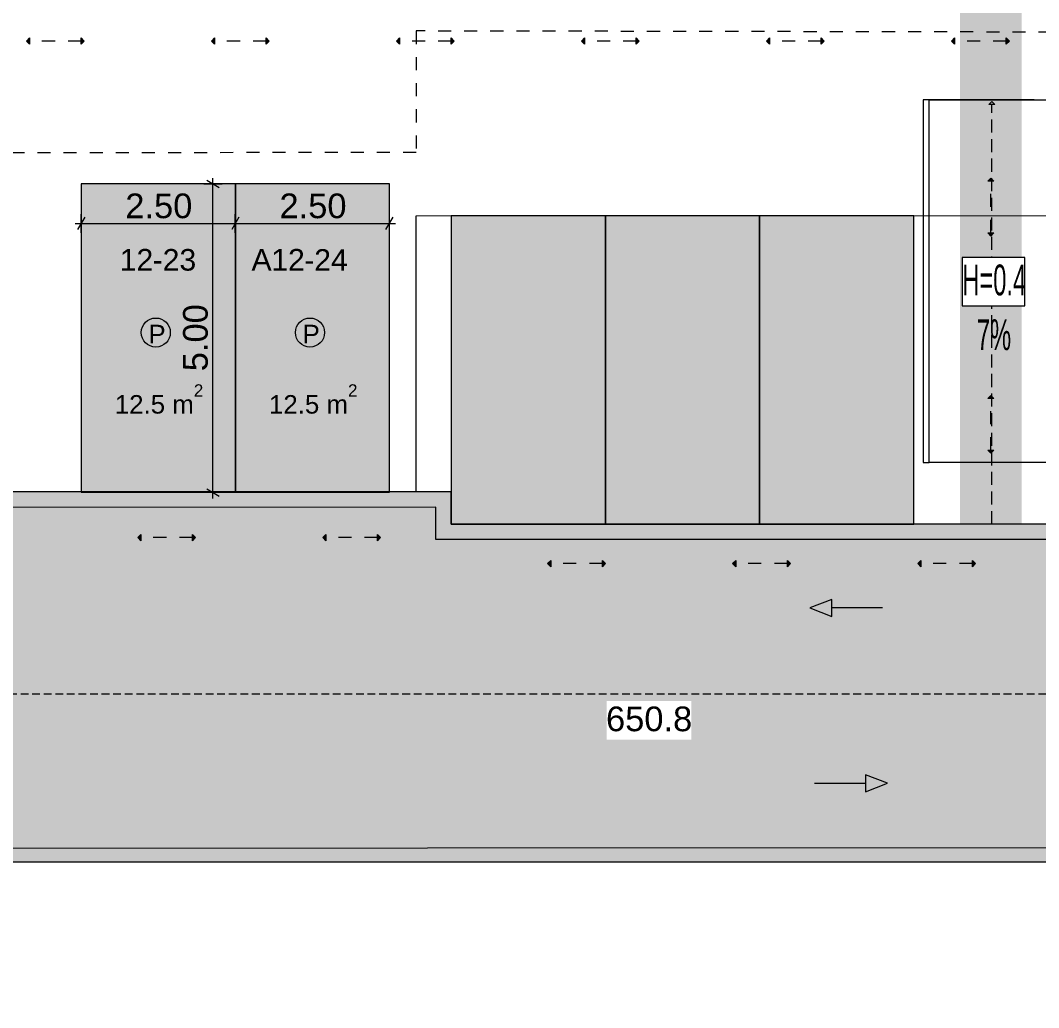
# Model space of a CAD drawing. Header units: millimetres. Extents: x 475159934 to 476245151, y 4620917055 to 4621447368.
# Drawn here: x 475323439 to 475339949, y 4620974568 to 4620990580 of the extents above; entities that cross this region are included whole.
import ezdxf

# ---------------------------------------------------------------- set-up
doc = ezdxf.new("R2010")
doc.units = ezdxf.units.MM
doc.header["$MEASUREMENT"] = 0
doc.set_wipeout_variables(frame=1)
for name, pattern in [('( Hidden )', [187.5, 125, -62.5]), ('Dashed', [423.333333, 211.666667, -211.666667]), ('Hidden Line', [317.5, 211.666667, -105.833333]), ('Wipeout_Contour', [1000, 0, -1000])]:
    doc.linetypes.add(name, pattern=pattern)
for name, color, linetype, lineweight in [('New_._Pen_No__250', 7, 'Continuous', 0), ('New_004-КРАСНЫЕ_ОТМЕТКИ_Pen_No__4', 7, 'Continuous', 0), ('New_0_Pen_No__5', 5, 'Continuous', 0), ('New_2D Drafting - General_Pen_No__250_Pen_No__7_Pen_No__235', 235, 'Continuous', 0), ('New_Annotation - Text_Pen_No__1', 1, 'Continuous', 0), ('New_Annotation - Text_Pen_No__250', 7, 'Continuous', 0), ('New_Car-Art_Pen_No__1', 1, 'Continuous', 0), ('New_Car-Art_Pen_No__4', 7, 'Continuous', 0), ('New_Car-Art_Pen_No__5', 5, 'Continuous', 0), ('New_gza_Pen_No__250', 7, 'Continuous', 0), ('New_gza_Pen_No__255', 255, 'Continuous', 0), ('New_New_AUDIT_I_220901135917-1_Pen_No__12_Pen_No__42', 250, 'Continuous', 0), ('New_Structural - Bearing_Pen_No__250', 7, 'Continuous', 0), ('New_Structural - Bearing_Pen_No__4', 7, 'Continuous', 0), ('New_topo_NL (1)$0$SAVELE_CONT-MJR_Pen_No__250', 7, 'Continuous', 0), ('New_ნავეთების კონტურები გრგ2_Pen_No__1', 1, 'Continuous', 0), ('New_საბავშვო მოედნები_Pen_No__250', 7, 'Continuous', 0), ('New_საბავშვო მოედნები_Pen_No__255', 255, 'Continuous', 0), ('New_საბავშვო მოედნები_Pen_No__7', 7, 'Continuous', 0), ('zoma_Pen_No__142', 142, 'Continuous', 0), ('საბავშვო მოედნები_Pen_No__250', 7, 'Continuous', 0)]:
    doc.layers.add(name, color=color, linetype=linetype, lineweight=lineweight)
for name, color, linetype, lineweight, true_color in [('New_004-КРАСНЫЕ_ОТМЕТКИ_Pen_No__12', 7, 'Continuous', 0, 0x939598), ('New_საბავშვო მოედნები_Pen_No__21', 7, 'Continuous', 0, 0x8a7e75), ('New_საბავშვო მოედნები_Pen_No__252', 7, 'Continuous', 0, 0x666666)]:
    doc.layers.add(name, color=color, linetype=linetype, lineweight=lineweight, true_color=true_color)
for name, color, linetype in [('New_Car-Art', 7, 'Continuous'), ('New_საბავშვო მოედნები', 7, 'Continuous'), ('zoma', 7, 'Continuous')]:
    doc.layers.add(name, color=color, linetype=linetype)
doc.styles.add('GENERATED_STYLE_1', font='arial.ttf')
doc.styles.add('GENERATED_STYLE_10', font='arial.ttf', dxfattribs={"width": 0.55})
doc.styles.add('GENERATED_STYLE_11', font='arial.ttf', dxfattribs={"width": 0.55})
doc.styles.add('GENERATED_STYLE_3', font='arial.ttf')
doc.dimstyles.new('GENERATED_STYLE__20', dxfattribs={"dimtxt": 400, "dimasz": 152, "dimexe": 0.18, "dimexo": 3, "dimgap": 0, "dimtad": 1, "dimtih": 1, "dimtoh": 1, "dimlfac": 0.001, "dimzin": 0, "dimdsep": 46, "dimtxsty": 'GENERATED_STYLE_3', "dimblk": 'ARROWHEAD_2', "dimblk1": 'ARROWHEAD_2', "dimblk2": 'ARROWHEAD_2', "dimcen": 0.09, "dimclrd": 142, "dimclre": 142, "dimclrt": 142, "dimadec": 0, "dimazin": 0, "dimtfac": 1, "dimtdec": 4, "dimtmove": 0, "dimatfit": 3, "dimfxl": 1, "dimtolj": 1, "dimtzin": 0, "dimarcsym": 0})
doc.dimstyles.new('GENERATED_STYLE__21', dxfattribs={"dimtxt": 400, "dimasz": 152, "dimexe": 0.18, "dimexo": 3, "dimgap": 0, "dimtad": 1, "dimlfac": 0.001, "dimzin": 0, "dimdsep": 46, "dimtxsty": 'GENERATED_STYLE_3', "dimblk": 'ARROWHEAD_2', "dimblk1": 'ARROWHEAD_2', "dimblk2": 'ARROWHEAD_2', "dimcen": 0.09, "dimclrd": 142, "dimclre": 142, "dimclrt": 142, "dimadec": 0, "dimazin": 0, "dimtfac": 1, "dimtdec": 4, "dimtmove": 0, "dimatfit": 3, "dimfxl": 1, "dimtolj": 1, "dimtzin": 0, "dimarcsym": 0})

# ---------------------------------------------------------------- blocks, each defined once
blk = doc.blocks.new('Line_19', base_point=(475339189, 4620982411))
at = {"layer": 'New_საბავშვო მოედნები_Pen_No__250', "color": 7, "linetype": 'Hidden Line', "lineweight": 0}
blk.add_line((475339189, 4620982411), (475339189, 4620989215), dxfattribs=at)
at = {"layer": 'New_საბავშვო მოედნები_Pen_No__252', "color": 251, "linetype": 'Continuous', "lineweight": 0, "true_color": 0x666666}
for p, q in [((475339189, 4620989265), (475339139, 4620989215)), ((475339239, 4620989215), (475339139, 4620989215)), ((475339189, 4620989265), (475339239, 4620989215))]:
    blk.add_line(p, q, dxfattribs=at)
blk = doc.blocks.new('Line_20', base_point=(475339174, 4620987082))
at = {"layer": 'New_Car-Art_Pen_No__5', "linetype": 'Continuous', "lineweight": 0}
for points in [[(475339174, 4620988020), (475339124, 4620987970), (475339224, 4620987970)], [(475339174, 4620987082), (475339224, 4620987132), (475339124, 4620987132)]]:
    blk.add_hatch(color=5, dxfattribs=at).paths.add_polyline_path(points)
at = {"layer": 'New_Car-Art_Pen_No__5', "color": 5, "linetype": 'Continuous', "lineweight": 0}
for p, q in [((475339174, 4620988020), (475339124, 4620987970)), ((475339224, 4620987970), (475339124, 4620987970)), ((475339174, 4620988020), (475339224, 4620987970)), ((475339124, 4620987132), (475339224, 4620987132)), ((475339174, 4620987082), (475339124, 4620987132)), ((475339174, 4620987082), (475339224, 4620987132))]:
    blk.add_line(p, q, dxfattribs=at)
at = {"layer": 'New_Car-Art_Pen_No__5', "color": 5, "linetype": 'Dashed', "lineweight": 0}
blk.add_line((475339174, 4620987132), (475339174, 4620987970), dxfattribs=at)
blk = doc.blocks.new('Line_21', base_point=(475339474, 4620990245))
at = {"layer": 'New_Car-Art_Pen_No__5', "linetype": 'Continuous', "lineweight": 0}
for points in [[(475338536, 4620990245), (475338586, 4620990195), (475338586, 4620990295)], [(475339474, 4620990245), (475339424, 4620990295), (475339424, 4620990195)]]:
    blk.add_hatch(color=5, dxfattribs=at).paths.add_polyline_path(points)
at = {"layer": 'New_Car-Art_Pen_No__5', "color": 5, "linetype": 'Continuous', "lineweight": 0}
for p, q in [((475338536, 4620990245), (475338586, 4620990295)), ((475338536, 4620990245), (475338586, 4620990195)), ((475338586, 4620990295), (475338586, 4620990195)), ((475339424, 4620990195), (475339424, 4620990295)), ((475339474, 4620990245), (475339424, 4620990295)), ((475339474, 4620990245), (475339424, 4620990195))]:
    blk.add_line(p, q, dxfattribs=at)
at = {"layer": 'New_Car-Art_Pen_No__5', "color": 5, "linetype": 'Dashed', "lineweight": 0}
blk.add_line((475339424, 4620990245), (475338586, 4620990245), dxfattribs=at)
blk = doc.blocks.new('Line_22', base_point=(475336474, 4620990245))
at = {"layer": 'New_Car-Art_Pen_No__5', "linetype": 'Continuous', "lineweight": 0}
for points in [[(475335536, 4620990245), (475335586, 4620990195), (475335586, 4620990295)], [(475336474, 4620990245), (475336424, 4620990295), (475336424, 4620990195)]]:
    blk.add_hatch(color=5, dxfattribs=at).paths.add_polyline_path(points)
at = {"layer": 'New_Car-Art_Pen_No__5', "color": 5, "linetype": 'Continuous', "lineweight": 0}
for p, q in [((475335536, 4620990245), (475335586, 4620990295)), ((475335536, 4620990245), (475335586, 4620990195)), ((475335586, 4620990295), (475335586, 4620990195)), ((475336424, 4620990195), (475336424, 4620990295)), ((475336474, 4620990245), (475336424, 4620990295)), ((475336474, 4620990245), (475336424, 4620990195))]:
    blk.add_line(p, q, dxfattribs=at)
at = {"layer": 'New_Car-Art_Pen_No__5', "color": 5, "linetype": 'Dashed', "lineweight": 0}
blk.add_line((475336424, 4620990245), (475335586, 4620990245), dxfattribs=at)
blk = doc.blocks.new('Line_23', base_point=(475333474, 4620990245))
at = {"layer": 'New_Car-Art_Pen_No__5', "linetype": 'Continuous', "lineweight": 0}
for points in [[(475332536, 4620990245), (475332586, 4620990195), (475332586, 4620990295)], [(475333474, 4620990245), (475333424, 4620990295), (475333424, 4620990195)]]:
    blk.add_hatch(color=5, dxfattribs=at).paths.add_polyline_path(points)
at = {"layer": 'New_Car-Art_Pen_No__5', "color": 5, "linetype": 'Continuous', "lineweight": 0}
for p, q in [((475332536, 4620990245), (475332586, 4620990295)), ((475332536, 4620990245), (475332586, 4620990195)), ((475332586, 4620990295), (475332586, 4620990195)), ((475333424, 4620990195), (475333424, 4620990295)), ((475333474, 4620990245), (475333424, 4620990295)), ((475333474, 4620990245), (475333424, 4620990195))]:
    blk.add_line(p, q, dxfattribs=at)
at = {"layer": 'New_Car-Art_Pen_No__5', "color": 5, "linetype": 'Dashed', "lineweight": 0}
blk.add_line((475333424, 4620990245), (475332586, 4620990245), dxfattribs=at)
blk = doc.blocks.new('Line_24', base_point=(475330474, 4620990245))
at = {"layer": 'New_Car-Art_Pen_No__5', "linetype": 'Continuous', "lineweight": 0}
for points in [[(475329536, 4620990245), (475329586, 4620990195), (475329586, 4620990295)], [(475330474, 4620990245), (475330424, 4620990295), (475330424, 4620990195)]]:
    blk.add_hatch(color=5, dxfattribs=at).paths.add_polyline_path(points)
at = {"layer": 'New_Car-Art_Pen_No__5', "color": 5, "linetype": 'Continuous', "lineweight": 0}
for p, q in [((475329536, 4620990245), (475329586, 4620990295)), ((475329536, 4620990245), (475329586, 4620990195)), ((475329586, 4620990295), (475329586, 4620990195)), ((475330424, 4620990195), (475330424, 4620990295)), ((475330474, 4620990245), (475330424, 4620990295)), ((475330474, 4620990245), (475330424, 4620990195))]:
    blk.add_line(p, q, dxfattribs=at)
at = {"layer": 'New_Car-Art_Pen_No__5', "color": 5, "linetype": 'Dashed', "lineweight": 0}
blk.add_line((475330424, 4620990245), (475329586, 4620990245), dxfattribs=at)
blk = doc.blocks.new('Line_25', base_point=(475327474, 4620990245))
at = {"layer": 'New_Car-Art_Pen_No__5', "linetype": 'Continuous', "lineweight": 0}
for points in [[(475326536, 4620990245), (475326586, 4620990195), (475326586, 4620990295)], [(475327474, 4620990245), (475327424, 4620990295), (475327424, 4620990195)]]:
    blk.add_hatch(color=5, dxfattribs=at).paths.add_polyline_path(points)
at = {"layer": 'New_Car-Art_Pen_No__5', "color": 5, "linetype": 'Continuous', "lineweight": 0}
for p, q in [((475326536, 4620990245), (475326586, 4620990295)), ((475326536, 4620990245), (475326586, 4620990195)), ((475326586, 4620990295), (475326586, 4620990195)), ((475327424, 4620990195), (475327424, 4620990295)), ((475327474, 4620990245), (475327424, 4620990295)), ((475327474, 4620990245), (475327424, 4620990195))]:
    blk.add_line(p, q, dxfattribs=at)
at = {"layer": 'New_Car-Art_Pen_No__5', "color": 5, "linetype": 'Dashed', "lineweight": 0}
blk.add_line((475327424, 4620990245), (475326586, 4620990245), dxfattribs=at)
blk = doc.blocks.new('Line_26', base_point=(475324474, 4620990245))
at = {"layer": 'New_Car-Art_Pen_No__5', "linetype": 'Continuous', "lineweight": 0}
for points in [[(475323536, 4620990245), (475323586, 4620990195), (475323586, 4620990295)], [(475324474, 4620990245), (475324424, 4620990295), (475324424, 4620990195)]]:
    blk.add_hatch(color=5, dxfattribs=at).paths.add_polyline_path(points)
at = {"layer": 'New_Car-Art_Pen_No__5', "color": 5, "linetype": 'Continuous', "lineweight": 0}
for p, q in [((475323536, 4620990245), (475323586, 4620990295)), ((475323536, 4620990245), (475323586, 4620990195)), ((475323586, 4620990295), (475323586, 4620990195)), ((475324424, 4620990195), (475324424, 4620990295)), ((475324474, 4620990245), (475324424, 4620990295)), ((475324474, 4620990245), (475324424, 4620990195))]:
    blk.add_line(p, q, dxfattribs=at)
at = {"layer": 'New_Car-Art_Pen_No__5', "color": 5, "linetype": 'Dashed', "lineweight": 0}
blk.add_line((475324424, 4620990245), (475323586, 4620990245), dxfattribs=at)
blk = doc.blocks.new('Line_33', base_point=(475339174, 4620983558))
at = {"layer": 'New_Car-Art_Pen_No__5', "linetype": 'Continuous', "lineweight": 0}
for points in [[(475339174, 4620984496), (475339124, 4620984446), (475339224, 4620984446)], [(475339174, 4620983558), (475339224, 4620983608), (475339124, 4620983608)]]:
    blk.add_hatch(color=5, dxfattribs=at).paths.add_polyline_path(points)
at = {"layer": 'New_Car-Art_Pen_No__5', "color": 5, "linetype": 'Continuous', "lineweight": 0}
for p, q in [((475339174, 4620984496), (475339124, 4620984446)), ((475339224, 4620984446), (475339124, 4620984446)), ((475339174, 4620984496), (475339224, 4620984446)), ((475339124, 4620983608), (475339224, 4620983608)), ((475339174, 4620983558), (475339124, 4620983608)), ((475339174, 4620983558), (475339224, 4620983608))]:
    blk.add_line(p, q, dxfattribs=at)
at = {"layer": 'New_Car-Art_Pen_No__5', "color": 5, "linetype": 'Dashed', "lineweight": 0}
blk.add_line((475339174, 4620983608), (475339174, 4620984446), dxfattribs=at)
blk = doc.blocks.new('Line_51', base_point=(475329280, 4620982191))
at = {"layer": 'New_Car-Art_Pen_No__5', "linetype": 'Continuous', "lineweight": 0}
for points in [[(475328342, 4620982191), (475328392, 4620982141), (475328392, 4620982241)], [(475329280, 4620982191), (475329230, 4620982241), (475329230, 4620982141)]]:
    blk.add_hatch(color=5, dxfattribs=at).paths.add_polyline_path(points)
at = {"layer": 'New_Car-Art_Pen_No__5', "color": 5, "linetype": 'Continuous', "lineweight": 0}
for p, q in [((475328342, 4620982191), (475328392, 4620982241)), ((475328342, 4620982191), (475328392, 4620982141)), ((475328392, 4620982241), (475328392, 4620982141)), ((475329230, 4620982141), (475329230, 4620982241)), ((475329280, 4620982191), (475329230, 4620982241)), ((475329280, 4620982191), (475329230, 4620982141))]:
    blk.add_line(p, q, dxfattribs=at)
at = {"layer": 'New_Car-Art_Pen_No__5', "color": 5, "linetype": 'Dashed', "lineweight": 0}
blk.add_line((475329230, 4620982191), (475328392, 4620982191), dxfattribs=at)
blk = doc.blocks.new('Line_52', base_point=(475326280, 4620982191))
at = {"layer": 'New_Car-Art_Pen_No__5', "linetype": 'Continuous', "lineweight": 0}
for points in [[(475325342, 4620982191), (475325392, 4620982141), (475325392, 4620982241)], [(475326280, 4620982191), (475326230, 4620982241), (475326230, 4620982141)]]:
    blk.add_hatch(color=5, dxfattribs=at).paths.add_polyline_path(points)
at = {"layer": 'New_Car-Art_Pen_No__5', "color": 5, "linetype": 'Continuous', "lineweight": 0}
for p, q in [((475325342, 4620982191), (475325392, 4620982241)), ((475325342, 4620982191), (475325392, 4620982141)), ((475325392, 4620982241), (475325392, 4620982141)), ((475326230, 4620982141), (475326230, 4620982241)), ((475326280, 4620982191), (475326230, 4620982241)), ((475326280, 4620982191), (475326230, 4620982141))]:
    blk.add_line(p, q, dxfattribs=at)
at = {"layer": 'New_Car-Art_Pen_No__5', "color": 5, "linetype": 'Dashed', "lineweight": 0}
blk.add_line((475326230, 4620982191), (475325392, 4620982191), dxfattribs=at)
blk = doc.blocks.new('Line_54', base_point=(475338926, 4620981768))
at = {"layer": 'New_Car-Art_Pen_No__5', "linetype": 'Continuous', "lineweight": 0}
for points in [[(475337988, 4620981768), (475338038, 4620981718), (475338038, 4620981818)], [(475338926, 4620981768), (475338876, 4620981818), (475338876, 4620981718)]]:
    blk.add_hatch(color=5, dxfattribs=at).paths.add_polyline_path(points)
at = {"layer": 'New_Car-Art_Pen_No__5', "color": 5, "linetype": 'Continuous', "lineweight": 0}
for p, q in [((475337988, 4620981768), (475338038, 4620981818)), ((475338038, 4620981818), (475338038, 4620981718)), ((475338876, 4620981718), (475338876, 4620981818)), ((475338926, 4620981768), (475338876, 4620981818)), ((475337988, 4620981768), (475338038, 4620981718)), ((475338926, 4620981768), (475338876, 4620981718))]:
    blk.add_line(p, q, dxfattribs=at)
at = {"layer": 'New_Car-Art_Pen_No__5', "color": 5, "linetype": 'Dashed', "lineweight": 0}
blk.add_line((475338876, 4620981768), (475338038, 4620981768), dxfattribs=at)
blk = doc.blocks.new('Line_55', base_point=(475335926, 4620981768))
at = {"layer": 'New_Car-Art_Pen_No__5', "linetype": 'Continuous', "lineweight": 0}
for points in [[(475334988, 4620981768), (475335038, 4620981718), (475335038, 4620981818)], [(475335926, 4620981768), (475335876, 4620981818), (475335876, 4620981718)]]:
    blk.add_hatch(color=5, dxfattribs=at).paths.add_polyline_path(points)
at = {"layer": 'New_Car-Art_Pen_No__5', "color": 5, "linetype": 'Continuous', "lineweight": 0}
for p, q in [((475334988, 4620981768), (475335038, 4620981818)), ((475335038, 4620981818), (475335038, 4620981718)), ((475335876, 4620981718), (475335876, 4620981818)), ((475335926, 4620981768), (475335876, 4620981818)), ((475334988, 4620981768), (475335038, 4620981718)), ((475335926, 4620981768), (475335876, 4620981718))]:
    blk.add_line(p, q, dxfattribs=at)
at = {"layer": 'New_Car-Art_Pen_No__5', "color": 5, "linetype": 'Dashed', "lineweight": 0}
blk.add_line((475335876, 4620981768), (475335038, 4620981768), dxfattribs=at)
blk = doc.blocks.new('Line_56', base_point=(475332926, 4620981768))
at = {"layer": 'New_Car-Art_Pen_No__5', "linetype": 'Continuous', "lineweight": 0}
for points in [[(475331988, 4620981768), (475332038, 4620981718), (475332038, 4620981818)], [(475332926, 4620981768), (475332876, 4620981818), (475332876, 4620981718)]]:
    blk.add_hatch(color=5, dxfattribs=at).paths.add_polyline_path(points)
at = {"layer": 'New_Car-Art_Pen_No__5', "color": 5, "linetype": 'Continuous', "lineweight": 0}
for p, q in [((475331988, 4620981768), (475332038, 4620981818)), ((475332038, 4620981818), (475332038, 4620981718)), ((475332876, 4620981718), (475332876, 4620981818)), ((475332926, 4620981768), (475332876, 4620981818)), ((475331988, 4620981768), (475332038, 4620981718)), ((475332926, 4620981768), (475332876, 4620981718))]:
    blk.add_line(p, q, dxfattribs=at)
at = {"layer": 'New_Car-Art_Pen_No__5', "color": 5, "linetype": 'Dashed', "lineweight": 0}
blk.add_line((475332876, 4620981768), (475332038, 4620981768), dxfattribs=at)
blk = doc.blocks.new('*D1530', base_point=(475826096, 4621095193))
at = {"layer": 'zoma_Pen_No__142', "color": 142, "linetype": 'Continuous', "lineweight": 0, "transparency": 16777216}
for p, q in [((475324482, 4620987386), (475324367, 4620987186)), ((475324424, 4620987136), (475324424, 4620987436)), ((475326982, 4620987386), (475326867, 4620987186)), ((475326924, 4620987136), (475326924, 4620987436)), ((475324327, 4620987286), (475324424, 4620987286)), ((475324424, 4620987286), (475326924, 4620987286))]:
    blk.add_line(p, q, dxfattribs=at)
at = {"layer": 'zoma_Pen_No__142', "color": 142, "lineweight": 0, "transparency": 16777216, "insert": (475325140, 4620987366), "char_height": 400, "attachment_point": 7, "style": 'GENERATED_STYLE_3'}
blk.add_mtext('\\A1;{\\pql;\\fArial|b0|i0|c204|p0;\\W1.000000;2.50}', dxfattribs=at)
blk = doc.blocks.new('ARROWHEAD_2')
at = {"color": 0, "linetype": 'Continuous', "lineweight": 0}
for p, q in [((0, 0), (-1, 0)), ((-0.38, -0.66), (0.38, 0.66))]:
    blk.add_line(p, q, dxfattribs=at)
blk = doc.blocks.new('*D1531', base_point=(475826096, 4621095193))
at = {"layer": 'zoma_Pen_No__142', "color": 142, "linetype": 'Continuous', "lineweight": 0, "transparency": 16777216}
for p, q in [((475326982, 4620987386), (475326867, 4620987186)), ((475326924, 4620987136), (475326924, 4620987436)), ((475329367, 4620987186), (475329482, 4620987386)), ((475329424, 4620987136), (475329424, 4620987436)), ((475326924, 4620987286), (475329424, 4620987286)), ((475329424, 4620987286), (475329522, 4620987286))]:
    blk.add_line(p, q, dxfattribs=at)
at = {"layer": 'zoma_Pen_No__142', "color": 142, "lineweight": 0, "transparency": 16777216, "insert": (475327640, 4620987366), "char_height": 400, "attachment_point": 7, "style": 'GENERATED_STYLE_3'}
blk.add_mtext('\\A1;{\\pql;\\fArial|b0|i0|c204|p0;\\W1.000000;2.50}', dxfattribs=at)
blk = doc.blocks.new('*D1548', base_point=(475826096, 4621095193))
at = {"layer": 'zoma_Pen_No__142', "color": 142, "linetype": 'Continuous', "lineweight": 0, "transparency": 16777216}
for p, q in [((475326712, 4620987923), (475326412, 4620987923)), ((475326662, 4620987865), (475326462, 4620987981)), ((475326562, 4620987923), (475326562, 4620988021)), ((475326562, 4620982923), (475326562, 4620987923)), ((475326462, 4620982981), (475326662, 4620982865)), ((475326712, 4620982923), (475326412, 4620982923)), ((475326562, 4620982825), (475326562, 4620982923))]:
    blk.add_line(p, q, dxfattribs=at)
at = {"layer": 'zoma_Pen_No__142', "color": 142, "lineweight": 0, "transparency": 16777216, "insert": (475326482, 4620984889), "char_height": 400, "attachment_point": 7, "rotation": 90, "style": 'GENERATED_STYLE_3'}
blk.add_mtext('\\A1;{\\pql;\\fArial|b0|i0|c204|p0;\\W1.000000;5.00}', dxfattribs=at)

msp = doc.modelspace()

# ---------------------------------------------------------------- hatches: boundary and pattern name
at = {"layer": 'New_2D Drafting - General_Pen_No__250_Pen_No__7_Pen_No__235', "linetype": 'Continuous', "lineweight": 0, "true_color": 0x3f1f2f}
msp.add_hatch(color=249, dxfattribs=at).paths.add_polyline_path([(475244282.773, 4621010543.478, 0.321688451), (475243262.96, 4621009122.415), (475243262.96, 4621002135.601), (475244152.204, 4621002135.601), (475244152.204, 4621008831.724, -0.321688451), (475244832.079, 4621009779.099), (475247789.342, 4621010778.379), (475251048.431, 4621011879.647), (475264825.015, 4621016534.85), (475264825.015, 4621006290.236), (475265670.405, 4621006290.236), (475265725.162, 4621006290.236), (475265725.162, 4621016845.436), (475286217.575, 4621016845.436), (475286217.575, 4621012037.196), (475286217.575, 4621009163.716), (475286217.575, 4621006290.236), (475287357.791, 4621006290.236), (475287357.791, 4621010759.269), (475287357.791, 4621012085.341), (475287357.791, 4621016845.436), (475291232.403, 4621016845.436), (475292838.473, 4621016551.56), (475294631.036, 4621016223.56), (475298769.84, 4621015466.248), (475299617.458, 4621015311.152), (475302103.942, 4621014856.18, -0.362147052), (475302923.952, 4621013872.511), (475302923.952, 4620991290.299), (475338673.946, 4620991290.299), (475338673.946, 4620982410.587), (475328974.381, 4620982410.587), (475271015.903, 4620982410.587), (475271015.903, 4620982931.767), (475270015.605, 4620982931.767), (475270015.605, 4620982410.587), (475270015.605, 4620981410.587), (475329174.799, 4620981410.587), (475339673.946, 4620981410.587), (475339673.946, 4620982410.587), (475339673.946, 4620989798.783), (475339673.946, 4620992290.299), (475303923.952, 4620992290.299), (475303923.952, 4621014187.663, 0.362147052), (475302693.937, 4621015663.166), (475298439.62, 4621016441.614), (475291314.066, 4621017745.436), (475265842.794, 4621017745.436, 0.081645972), (475265362.607, 4621017666.499)])
at = {"layer": 'New_Car-Art_Pen_No__1', "linetype": 'Continuous', "lineweight": 0, "true_color": 0xffffff}
for points in [[(475324729.305, 4620986413.363), (475326277.146, 4620986413.363), (475326277.146, 4620986948.778), (475324729.305, 4620986948.778)], [(475327186.527, 4620986413.363), (475328734.368, 4620986413.363), (475328734.368, 4620986948.778), (475327186.527, 4620986948.778)]]:
    msp.add_hatch(color=7, dxfattribs=at).paths.add_polyline_path(points)
at = {"layer": 'New_gza_Pen_No__255', "linetype": 'Continuous', "lineweight": 0, "true_color": 0x3f3f3f}
msp.add_hatch(color=250, dxfattribs=at).paths.add_polyline_path([(475351022.786, 4620982408.659), (475330424.797, 4620982408.659), (475330424.797, 4620982932.534), (475208694.142, 4620982932.534), (475208694.142, 4620976912.388), (475261946.583, 4620976912.388, -0.289489586), (475265189.076, 4620974568.002), (475271727.568, 4620974568.002, -0.293423172), (475275095.001, 4620976932.699), (475351022.786, 4620976932.514)])
at = {"layer": 'New_საბავშვო მოედნები_Pen_No__21', "linetype": 'Continuous', "lineweight": 0, "true_color": 0x221f1d}
for points in [[(475324424.334, 4620987930.763), (475324424.336, 4620982930.183), (475326924.336, 4620982930.183), (475326924.334, 4620987930.764)], [(475326924.334, 4620987930.764), (475326924.336, 4620982930.183), (475329424.336, 4620982930.183), (475329424.334, 4620987930.765)]]:
    msp.add_hatch(color=250, dxfattribs=at).paths.add_polyline_path(points)
at = {"layer": 'New_საბავშვო მოედნები_Pen_No__255', "linetype": 'Continuous', "lineweight": 0, "true_color": 0x3f3f3f}
for points in [[(475332924.351, 4620982408.659), (475332924.351, 4620987408.659), (475330424.351, 4620987408.659), (475330424.351, 4620982408.659)], [(475335424.351, 4620982408.659), (475335424.351, 4620987408.659), (475332924.351, 4620987408.659), (475332924.351, 4620982408.659)], [(475337924.351, 4620982408.659), (475337924.351, 4620987408.659), (475335424.351, 4620987408.659), (475335424.351, 4620982408.659)]]:
    msp.add_hatch(color=250, dxfattribs=at).paths.add_polyline_path(points)

# ---------------------------------------------------------------- linework, layer by layer
at = {"layer": 'New_._Pen_No__250', "color": 7, "linetype": 'Continuous', "lineweight": 0, "flags": 128}
msp.add_lwpolyline([(475338074.359, 4620983410.59), (475338174.372, 4620983410.59), (475338174.321, 4620989290.368), (475338074.359, 4620989290.368)], close=True, dxfattribs=at)
at = {"layer": 'New_0_Pen_No__5', "color": 5, "linetype": 'Dashed', "lineweight": 0}
msp.add_lwpolyline([(475352436.73, 4620990366.377), (475329854.153, 4620990407.712), (475329854.914, 4620988436.236), (475255968.142, 4620988385.288), (475256002.384, 4620985927.639), (475229033.1, 4620985908.699), (475229032.817, 4621003666.82), (475247957.064, 4621010375.409), (475296059.458, 4621010393.982), (475352485.877, 4621010401.574)], close=True, dxfattribs=at)
at = {"layer": 'New_gza_Pen_No__250', "color": 7, "linetype": 'Continuous', "lineweight": 0, "flags": 128}
msp.add_lwpolyline([(475351022.786, 4620982408.659), (475330424.797, 4620982408.659), (475330424.797, 4620982932.534), (475208694.142, 4620982932.534), (475208694.142, 4620976912.388), (475261946.583, 4620976912.388, -0.289489586), (475265189.076, 4620974568.002), (475271727.568, 4620974568.002, -0.293423172), (475275095.001, 4620976932.699), (475351022.786, 4620976932.514)], format="xyb", close=True, dxfattribs=at)
at = {"layer": 'New_Structural - Bearing_Pen_No__250', "color": 7, "linetype": '( Hidden )', "lineweight": 0}
msp.add_line((475208694.142, 4620979657.07), (475351022.786, 4620979657.07), dxfattribs=at)
at = {"layer": 'New_Structural - Bearing_Pen_No__4', "color": 7, "linetype": 'Continuous', "lineweight": 0, "flags": 128}
msp.add_lwpolyline([(475338174.337, 4620989290.368), (475340173.945, 4620989290.368), (475340173.945, 4620983410.59), (475338174.337, 4620983410.59)], close=True, dxfattribs=at)
at = {"layer": 'New_topo_NL (1)$0$SAVELE_CONT-MJR_Pen_No__250', "color": 7, "linetype": 'Continuous', "lineweight": 0}
for centre in [(475325634.534, 4620985516.85), (475328134.534, 4620985516.85)]:
    msp.add_circle(centre, 235.715, dxfattribs=at)
at = {"layer": 'New_ნავეთების კონტურები გრგ2_Pen_No__1', "color": 1, "linetype": 'Continuous', "lineweight": 0}
msp.add_lwpolyline([(475366738.475, 4621055665.959), (475183352.486, 4620990656.181), (475188226.887, 4620985237.942), (475226040.28, 4620985406.455), (475226077.582, 4620982906.604), (475259455.208, 4620982930.045), (475329857.056, 4620982940.368), (475329855.331, 4620987407.694), (475350485.757, 4620987415.66), (475366764.826, 4620987421.946)], close=True, dxfattribs=at)
at = {"layer": 'New_საბავშვო მოედნები_Pen_No__250', "color": 7, "linetype": 'Continuous', "lineweight": 0}
msp.add_line((475339873.913, 4620989290.368), (475338074.343, 4620989290.368), dxfattribs=at)
for points in [[(475351022.786, 4620982158.335), (475330174.797, 4620982158.335), (475330174.797, 4620982682.425), (475208694.142, 4620982674.347)], [(475337419.395, 4620981050.347), (475336595.825, 4620981050.347)], [(475336315.964, 4620978206.628), (475337139.534, 4620978206.628)]]:
    msp.add_lwpolyline(points, dxfattribs=at)
for points in [[(475336595.825, 4620981187.609), (475336239.209, 4620981050.347), (475336595.825, 4620980913.085)], [(475337139.534, 4620978069.366), (475337496.15, 4620978206.628), (475337139.534, 4620978343.889)]]:
    msp.add_lwpolyline(points, close=True, dxfattribs=at)
msp.add_lwpolyline([(475271524.09, 4620974568.002, -0.311128793), (475275347.678, 4620977152.649), (475330038.892, 4620977160.52), (475351022.786, 4620977164.651)], format="xyb", dxfattribs=at)
at = {"layer": 'New_საბავშვო მოედნები_Pen_No__7', "color": 7, "linetype": 'Continuous', "lineweight": 0, "flags": 128}
for points in [[(475324424.334, 4620987930.763), (475324424.336, 4620982930.183), (475326924.336, 4620982930.183), (475326924.334, 4620987930.764)], [(475326924.334, 4620987930.764), (475326924.336, 4620982930.183), (475329424.336, 4620982930.183), (475329424.334, 4620987930.765)], [(475332924.351, 4620982408.659), (475332924.351, 4620987408.659), (475330424.351, 4620987408.659), (475330424.351, 4620982408.659)], [(475335424.351, 4620982408.659), (475335424.351, 4620987408.659), (475332924.351, 4620987408.659), (475332924.351, 4620982408.659)], [(475337924.351, 4620982408.659), (475337924.351, 4620987408.659), (475335424.351, 4620987408.659), (475335424.351, 4620982408.659)]]:
    msp.add_lwpolyline(points, close=True, dxfattribs=at)

# ---------------------------------------------------------------- block references
at = {"layer": 'New_Car-Art', "color": 5, "linetype": 'Dashed', "lineweight": 0}
for name, p in [('Line_26', (475324473.945, 4620990244.545)), ('Line_25', (475327473.945, 4620990244.545)), ('Line_24', (475330473.945, 4620990244.545)), ('Line_23', (475333473.945, 4620990244.545)), ('Line_22', (475336473.945, 4620990244.545)), ('Line_21', (475339473.945, 4620990244.545)), ('Line_20', (475339174.141, 4620987081.802)), ('Line_33', (475339174.141, 4620983558.412)), ('Line_52', (475326279.602, 4620982191.301)), ('Line_51', (475329279.602, 4620982191.301)), ('Line_56', (475332925.64, 4620981768.477)), ('Line_55', (475335925.64, 4620981768.477)), ('Line_54', (475338925.64, 4620981768.477))]:
    msp.add_blockref(name, p, dxfattribs=at)
at = {"layer": 'New_საბავშვო მოედნები', "color": 7, "linetype": 'Hidden Line', "lineweight": 0}
msp.add_blockref('Line_19', (475339189.131, 4620982410.59), dxfattribs=at)

# ---------------------------------------------------------------- texts
at = {"layer": 'New_Annotation - Text_Pen_No__250', "color": 7, "linetype": 'Continuous', "lineweight": 0, "char_height": 300, "attachment_point": 2, "style": 'GENERATED_STYLE_1'}
for insert in [(475325654.609, 4620985642.666), (475328154.609, 4620985642.666)]:
    msp.add_mtext('\\A1;{\\pqc;\\fArial|b0|i0|c204|p0;\\W1.000000;P}', dxfattribs=dict(at, insert=insert))
at = {"layer": 'New_Car-Art_Pen_No__4', "color": 7, "linetype": 'Continuous', "lineweight": 0, "char_height": 350.00257, "attachment_point": 7, "style": 'GENERATED_STYLE_3'}
for s, insert in [('\\A1;{\\pql;\\fArial|b0|i0|c204|p0;\\W1.000000;12}', (475325049.515, 4620986522.46)), ('\\A1;{\\pql;\\fArial|b0|i0|c204|p0;\\W1.000000;-23}', (475325583.445, 4620986516.367)), ('\\A1;{\\pql;\\fArial|b0|i0|c204|p0;\\W1.000000;A}', (475327186.571, 4620986522.46)), ('\\A1;{\\pql;\\fArial|b0|i0|c204|p0;\\W1.000000;12}', (475327506.765, 4620986522.46)), ('\\A1;{\\pql;\\fArial|b0|i0|c204|p0;\\W1.000000;-2\\fArial|b0|i0|c204|p0;\\W1.000000;4}', (475328040.592, 4620986518.774))]:
    msp.add_mtext(s, dxfattribs=dict(at, insert=insert))
at = {"layer": 'New_New_AUDIT_I_220901135917-1_Pen_No__12_Pen_No__42', "color": 250, "linetype": 'Continuous', "lineweight": 0, "insert": (475338947.464, 4620985227.431), "char_height": 500, "attachment_point": 7, "rotation": 0.0081599, "style": 'GENERATED_STYLE_10'}
msp.add_mtext('\\A1;{\\pql;\\fArial|b0|i0|c204|p0;\\W0.550000;7\\fArial|b0|i0|c204|p0;\\W0.550000;%}', dxfattribs=at)
at = {"layer": 'საბავშვო მოედნები_Pen_No__250', "color": 7, "lineweight": 0, "char_height": 300, "attachment_point": 7, "style": 'GENERATED_STYLE_3'}
for insert in [(475324969.93, 4620984198.021), (475327469.93, 4620984198.021)]:
    msp.add_mtext('{\\fArial|b0|i0|c204|p0;12.5 m{\\H0.66x;\\S2^  ;}}', dxfattribs=dict(at, insert=insert))

# ---------------------------------------------------------------- dimensions: what is measured, and where the dimension line sits
at = {"layer": 'zoma', "color": 142, "linetype": 'Continuous', "lineweight": 0}
for base, p1, p2, picture, middle in [((475326924.334, 4620987286.384), (475324424.334, 4620982930.765), (475326924.334, 4620982930.765), '*D1530', (475325658.326, 4620987566.384)), ((475329424.334, 4620987286.384), (475326924.334, 4620982930.765), (475329424.334, 4620982930.765), '*D1531', (475328158.326, 4620987566.384))]:
    dim = msp.add_linear_dim(base=base, p1=p1, p2=p2, dimstyle='GENERATED_STYLE__20', dxfattribs=at)
    dim.commit()
    dim.dimension.update_dxf_attribs({"geometry": picture, "text_midpoint": middle, "dimtype": 160})
dim = msp.add_linear_dim(base=(475326562.084, 4620987923.216), p1=(475331099.322, 4620982923.216), p2=(475331099.322, 4620987923.216), angle=90, dimstyle='GENERATED_STYLE__21', dxfattribs=at)
dim.commit()
dim.dimension.update_dxf_attribs({"geometry": '*D1548', "text_midpoint": (475326282.084, 4620985407.208), "dimtype": 160, "text_rotation": 90})

# ---------------------------------------------------------------- next in the draw order: wipeouts: each hides what was drawn before it
at = {"color": 252, "linetype": 'Continuous', "lineweight": 0, "ltscale": 23226849403.55273, "true_color": 0x939598}
msp.add_wipeout([(475338711.143, 4620985949.746), (475339726.916, 4620985949.891), (475339726.804, 4620986735.605), (475338711.031, 4620986735.46)], dxfattribs=at).dxf.layer = 'New_004-КРАСНЫЕ_ОТМЕТКИ_Pen_No__12'
at = {"color": 1, "linetype": 'Wipeout_Contour', "lineweight": 0, "ltscale": 23226811220.84126}
msp.add_wipeout([(475332946.755, 4620978914.082), (475334319.524, 4620978914.082), (475334319.524, 4620979542.654), (475332946.755, 4620979542.654)], dxfattribs=at).dxf.layer = 'New_Annotation - Text_Pen_No__1'

# ---------------------------------------------------------------- next in the draw order: linework, layer by layer
at = {"layer": 'New_004-КРАСНЫЕ_ОТМЕТКИ_Pen_No__4', "color": 7, "linetype": 'Continuous', "lineweight": 0, "flags": 128}
msp.add_lwpolyline([(475338711.143, 4620985949.746), (475339726.916, 4620985949.891), (475339726.804, 4620986735.605), (475338711.031, 4620986735.46), (475338711.143, 4620985949.746)], close=True, dxfattribs=at)

# ---------------------------------------------------------------- next in the draw order: texts
at = {"layer": 'New_004-КРАСНЫЕ_ОТМЕТКИ_Pen_No__12', "color": 252, "linetype": 'Continuous', "lineweight": 0, "true_color": 0x939598, "insert": (475338711.12, 4620986112.804), "char_height": 500, "attachment_point": 7, "rotation": 0.0081599, "style": 'GENERATED_STYLE_11'}
msp.add_mtext('\\A1;{\\pql;\\fArial|b0|i0|c204|p0;\\W0.550000;H=\\fArial|b0|i0|c204|p0;\\W0.550000;0\\fArial|b0|i0|c204|p0;\\W0.550000;.\\fArial|b0|i0|c204|p0;\\W0.550000;4}', dxfattribs=at)
at = {"layer": 'New_Annotation - Text_Pen_No__1', "color": 1, "linetype": 'Continuous', "lineweight": 0, "insert": (475333633.14, 4620979451.226), "char_height": 400, "attachment_point": 2, "style": 'GENERATED_STYLE_1'}
msp.add_mtext('\\A1;{\\pqc;\\fArial|b0|i0|c204|p0;\\W1.000000;65\\fArial|b0|i0|c204|p0;\\W1.000000;0\\fArial|b0|i0|c204|p0;\\W1.000000;.\\fArial|b0|i0|c204|p0;\\W1.000000;8}', dxfattribs=at)

doc.saveas('drawing.dxf')
